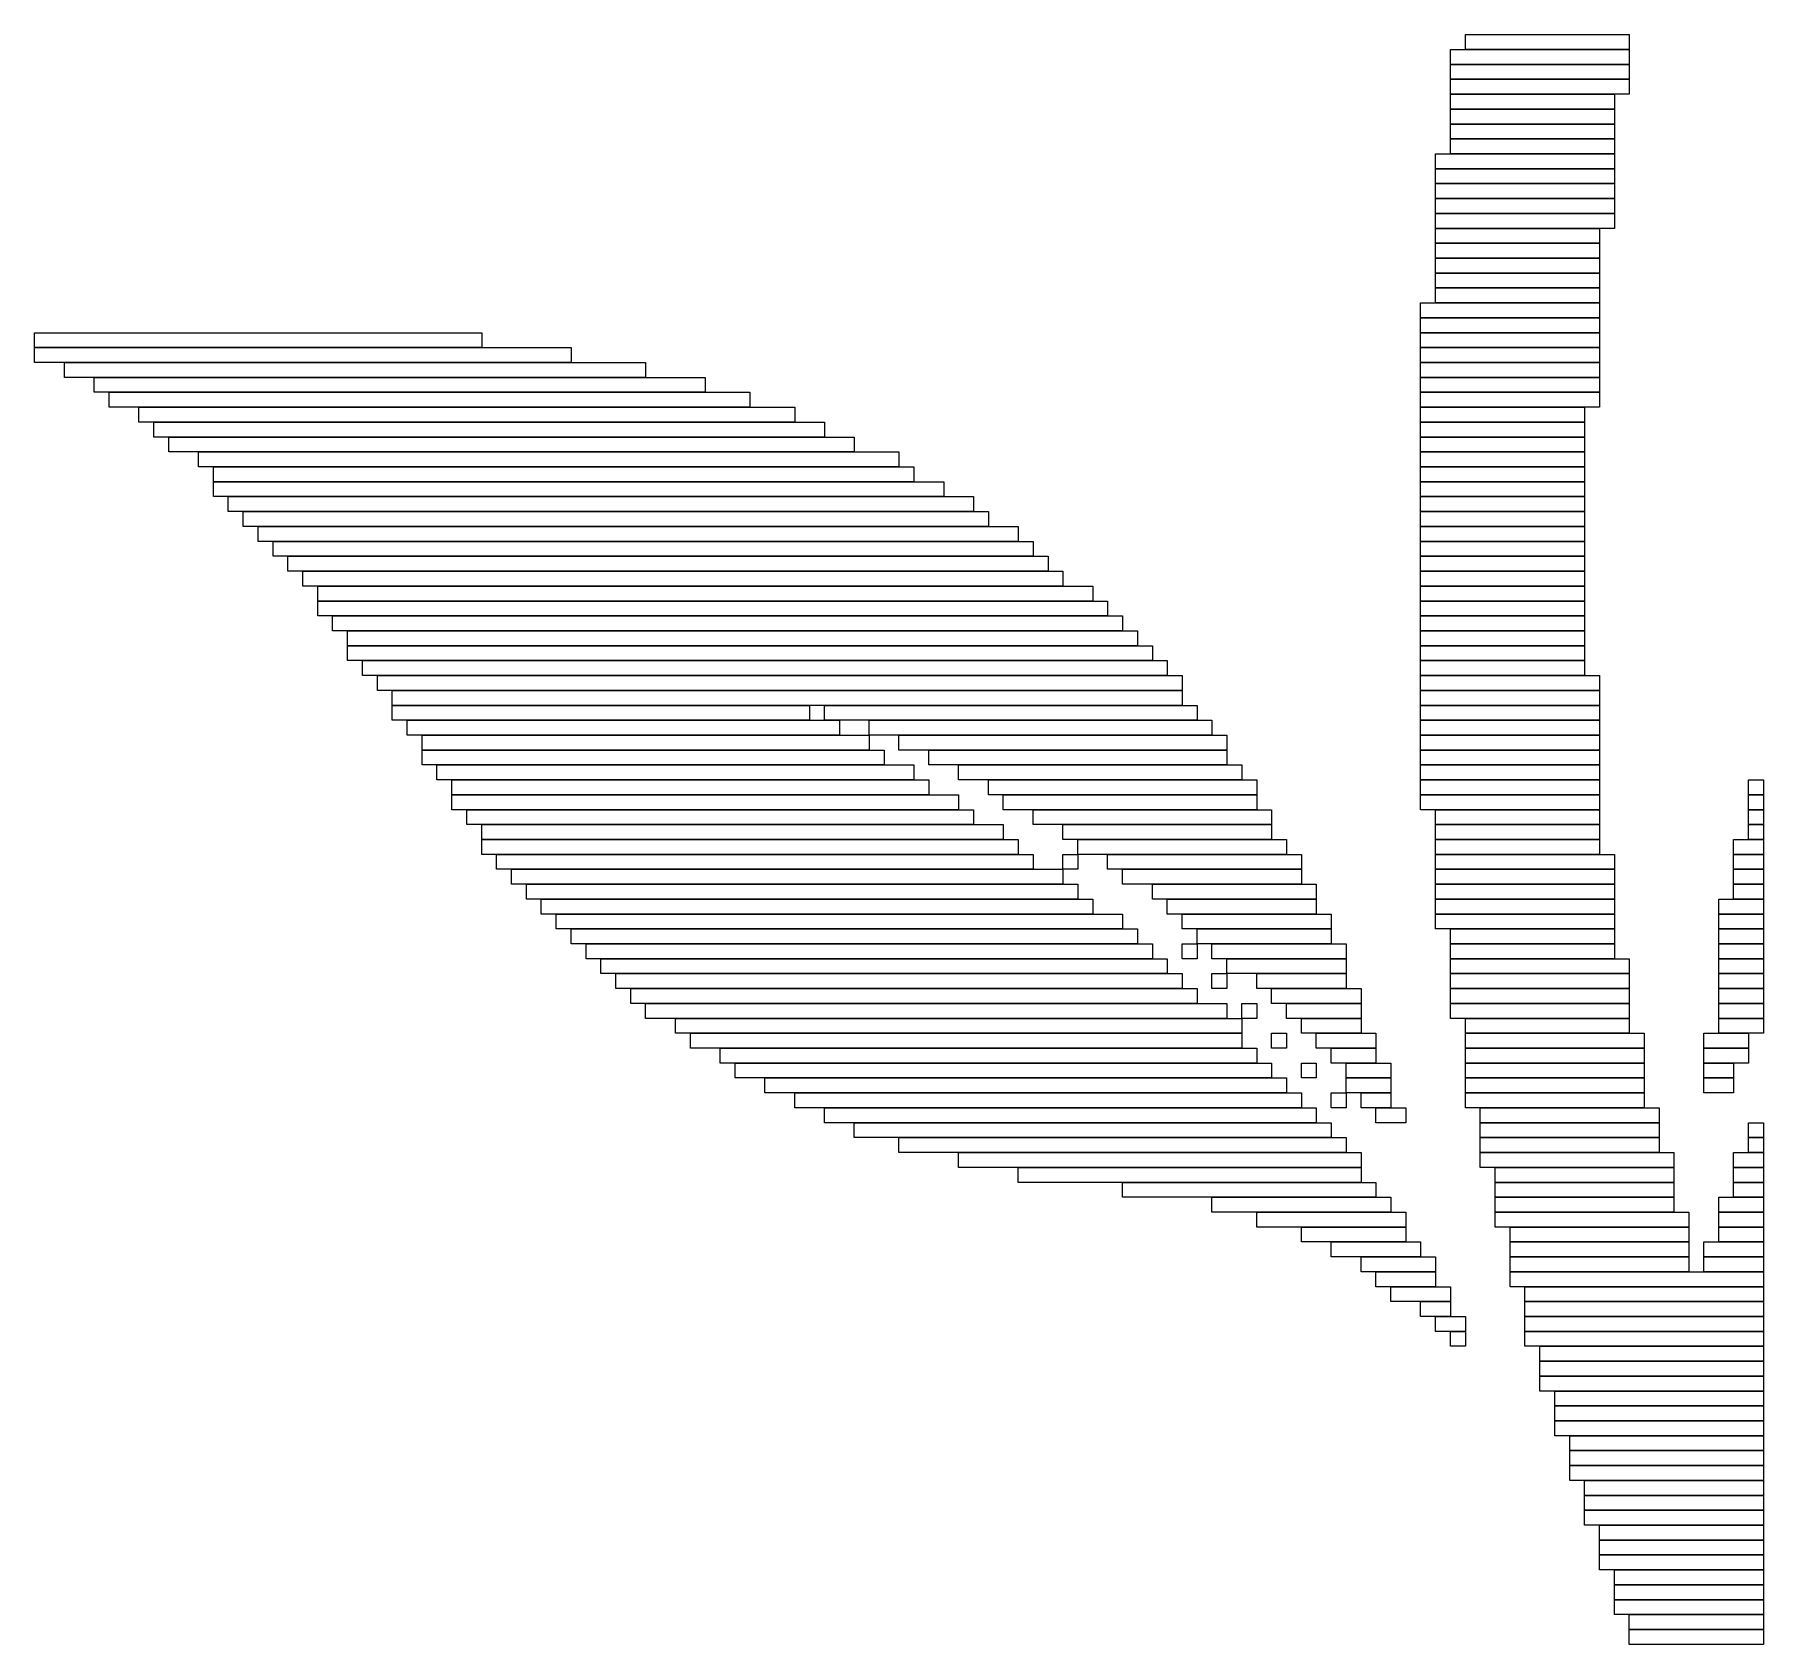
# Model space of a CAD drawing. Extents: x 464 to 580, y 458 to 566.
import ezdxf

# ---------------------------------------------------------------- set-up
doc = ezdxf.new("R2010")
doc.units = 0

msp = doc.modelspace()

# ---------------------------------------------------------------- linework, layer by layer
for p, q in [((559, 565), (571, 565)), ((559, 564), (559, 565)), ((560, 566), (571, 566)), ((560, 565), (560, 566)), ((571, 565), (560, 565)), ((571, 566), (571, 565)), ((571, 565), (571, 564)), ((571, 564), (559, 564)), ((559, 564), (571, 564)), ((559, 563), (559, 564)), ((571, 564), (571, 563)), ((571, 563), (559, 563)), ((559, 563), (571, 563)), ((559, 562), (559, 563)), ((571, 563), (571, 562)), ((571, 562), (559, 562)), ((559, 562), (570, 562)), ((559, 561), (559, 562)), ((570, 562), (570, 561)), ((570, 561), (559, 561)), ((559, 561), (570, 561)), ((559, 560), (559, 561)), ((570, 561), (570, 560)), ((570, 560), (559, 560)), ((559, 560), (570, 560)), ((559, 559), (559, 560)), ((570, 560), (570, 559)), ((558, 558), (570, 558)), ((558, 557), (558, 558)), ((570, 559), (559, 559)), ((559, 559), (570, 559)), ((559, 558), (559, 559)), ((570, 558), (559, 558)), ((570, 559), (570, 558)), ((570, 558), (570, 557)), ((570, 557), (558, 557)), ((558, 557), (570, 557)), ((558, 556), (558, 557)), ((570, 557), (570, 556)), ((570, 556), (558, 556)), ((558, 556), (570, 556)), ((558, 555), (558, 556)), ((570, 556), (570, 555)), ((570, 555), (558, 555)), ((558, 555), (570, 555)), ((558, 554), (558, 555)), ((570, 555), (570, 554)), ((570, 554), (558, 554)), ((558, 554), (570, 554)), ((558, 553), (558, 554)), ((570, 554), (570, 553)), ((570, 553), (558, 553)), ((558, 553), (569, 553)), ((558, 552), (558, 553)), ((569, 553), (569, 552)), ((569, 552), (558, 552)), ((558, 552), (569, 552)), ((558, 551), (558, 552)), ((569, 551), (558, 551)), ((558, 551), (569, 551)), ((558, 550), (558, 551)), ((569, 552), (569, 551)), ((569, 551), (569, 550)), ((569, 550), (558, 550)), ((558, 550), (569, 550)), ((558, 549), (558, 550)), ((569, 550), (569, 549)), ((569, 549), (558, 549)), ((558, 549), (569, 549)), ((558, 548), (558, 549)), ((569, 549), (569, 548)), ((557, 548), (569, 548)), ((557, 547), (557, 548)), ((569, 548), (558, 548)), ((569, 548), (569, 547)), ((569, 547), (557, 547)), ((557, 547), (569, 547)), ((557, 546), (557, 547)), ((569, 547), (569, 546)), ((464, 546), (494, 546)), ((464, 545), (464, 546)), ((494, 546), (494, 545)), ((569, 546), (557, 546)), ((557, 546), (569, 546)), ((557, 545), (557, 546)), ((569, 546), (569, 545)), ((494, 545), (464, 545)), ((464, 545), (500, 545)), ((464, 544), (464, 545)), ((500, 545), (500, 544)), ((569, 545), (557, 545)), ((557, 545), (569, 545)), ((557, 544), (557, 545)), ((569, 545), (569, 544)), ((500, 544), (464, 544)), ((466, 544), (505, 544)), ((466, 543), (466, 544)), ((505, 543), (466, 543)), ((468, 543), (509, 543)), ((468, 542), (468, 543)), ((505, 544), (505, 543)), ((509, 543), (509, 542)), ((569, 544), (557, 544)), ((557, 544), (569, 544)), ((557, 543), (557, 544)), ((569, 543), (557, 543)), ((557, 543), (569, 543)), ((557, 542), (557, 543)), ((569, 544), (569, 543)), ((569, 543), (569, 542)), ((509, 542), (468, 542)), ((469, 542), (512, 542)), ((469, 541), (469, 542)), ((512, 542), (512, 541)), ((569, 542), (557, 542)), ((557, 542), (569, 542)), ((557, 541), (557, 542)), ((569, 542), (569, 541)), ((512, 541), (469, 541)), ((471, 541), (515, 541)), ((471, 540), (471, 541)), ((515, 541), (515, 540)), ((569, 541), (557, 541)), ((557, 541), (568, 541)), ((557, 540), (557, 541)), ((568, 541), (568, 540)), ((515, 540), (471, 540)), ((472, 540), (517, 540)), ((472, 539), (472, 540)), ((517, 540), (517, 539)), ((568, 540), (557, 540)), ((557, 540), (568, 540)), ((557, 539), (557, 540)), ((568, 540), (568, 539)), ((517, 539), (472, 539)), ((473, 539), (519, 539)), ((473, 538), (473, 539)), ((519, 539), (519, 538)), ((568, 539), (557, 539)), ((557, 539), (568, 539)), ((557, 538), (557, 539)), ((568, 539), (568, 538)), ((519, 538), (473, 538)), ((475, 538), (522, 538)), ((475, 537), (475, 538)), ((522, 538), (522, 537)), ((568, 538), (557, 538)), ((557, 538), (568, 538)), ((557, 537), (557, 538)), ((568, 538), (568, 537)), ((522, 537), (475, 537)), ((476, 537), (523, 537)), ((476, 536), (476, 537)), ((523, 536), (476, 536)), ((476, 536), (525, 536)), ((476, 535), (476, 536)), ((523, 537), (523, 536)), ((525, 536), (525, 535)), ((568, 537), (557, 537)), ((557, 537), (568, 537)), ((557, 536), (557, 537)), ((568, 536), (557, 536)), ((557, 536), (568, 536)), ((557, 535), (557, 536)), ((568, 537), (568, 536)), ((568, 536), (568, 535)), ((525, 535), (476, 535)), ((477, 535), (527, 535)), ((477, 534), (477, 535)), ((527, 535), (527, 534)), ((568, 535), (557, 535)), ((557, 535), (568, 535)), ((557, 534), (557, 535)), ((568, 535), (568, 534)), ((527, 534), (477, 534)), ((478, 534), (528, 534)), ((478, 533), (478, 534)), ((528, 534), (528, 533)), ((568, 534), (557, 534)), ((557, 534), (568, 534)), ((557, 533), (557, 534)), ((568, 534), (568, 533)), ((528, 533), (478, 533)), ((479, 533), (530, 533)), ((479, 532), (479, 533)), ((530, 533), (530, 532)), ((568, 533), (557, 533)), ((557, 533), (568, 533)), ((557, 532), (557, 533)), ((568, 533), (568, 532)), ((530, 532), (479, 532)), ((480, 532), (531, 532)), ((480, 531), (480, 532)), ((531, 532), (531, 531)), ((568, 532), (557, 532)), ((557, 532), (568, 532)), ((557, 531), (557, 532)), ((568, 532), (568, 531)), ((531, 531), (480, 531)), ((481, 531), (532, 531)), ((481, 530), (481, 531)), ((532, 531), (532, 530)), ((568, 531), (557, 531)), ((557, 531), (568, 531)), ((557, 530), (557, 531)), ((568, 531), (568, 530)), ((532, 530), (481, 530)), ((482, 530), (533, 530)), ((482, 529), (482, 530)), ((533, 529), (482, 529)), ((483, 529), (535, 529)), ((483, 528), (483, 529)), ((533, 530), (533, 529)), ((535, 529), (535, 528)), ((568, 530), (557, 530)), ((557, 530), (568, 530)), ((557, 529), (557, 530)), ((568, 529), (557, 529)), ((557, 529), (568, 529)), ((557, 528), (557, 529)), ((568, 530), (568, 529)), ((568, 529), (568, 528)), ((535, 528), (483, 528)), ((483, 528), (536, 528)), ((483, 527), (483, 528)), ((536, 528), (536, 527)), ((568, 528), (557, 528)), ((557, 528), (568, 528)), ((557, 527), (557, 528)), ((568, 528), (568, 527)), ((536, 527), (483, 527)), ((484, 527), (537, 527)), ((484, 526), (484, 527)), ((537, 527), (537, 526)), ((568, 527), (557, 527)), ((557, 527), (568, 527)), ((557, 526), (557, 527)), ((568, 527), (568, 526)), ((537, 526), (484, 526)), ((485, 526), (538, 526)), ((485, 525), (485, 526)), ((538, 526), (538, 525)), ((568, 526), (557, 526)), ((557, 526), (568, 526)), ((557, 525), (557, 526)), ((568, 526), (568, 525)), ((538, 525), (485, 525)), ((485, 525), (539, 525)), ((485, 524), (485, 525)), ((539, 525), (539, 524)), ((568, 525), (557, 525)), ((557, 525), (568, 525)), ((557, 524), (557, 525)), ((568, 525), (568, 524)), ((539, 524), (485, 524)), ((486, 524), (540, 524)), ((486, 523), (486, 524)), ((540, 524), (540, 523)), ((568, 524), (557, 524)), ((557, 524), (568, 524)), ((557, 523), (557, 524)), ((568, 524), (568, 523)), ((540, 523), (486, 523)), ((487, 523), (541, 523)), ((487, 522), (487, 523)), ((541, 522), (487, 522)), ((488, 522), (541, 522)), ((488, 521), (488, 522)), ((541, 523), (541, 522)), ((541, 522), (541, 521)), ((568, 523), (557, 523)), ((557, 523), (569, 523)), ((557, 522), (557, 523)), ((569, 522), (557, 522)), ((557, 522), (569, 522)), ((557, 521), (557, 522)), ((569, 523), (569, 522)), ((569, 522), (569, 521)), ((541, 521), (488, 521)), ((488, 521), (516, 521)), ((488, 520), (488, 521)), ((516, 521), (516, 520)), ((517, 521), (542, 521)), ((517, 520), (517, 521)), ((542, 521), (542, 520)), ((569, 521), (557, 521)), ((557, 521), (569, 521)), ((557, 520), (557, 521)), ((569, 521), (569, 520)), ((516, 520), (488, 520)), ((489, 520), (518, 520)), ((489, 519), (489, 520)), ((542, 520), (517, 520)), ((518, 520), (518, 519)), ((520, 520), (543, 520)), ((520, 519), (520, 520)), ((543, 520), (543, 519)), ((569, 520), (557, 520)), ((557, 520), (569, 520)), ((557, 519), (557, 520)), ((569, 520), (569, 519)), ((518, 519), (489, 519)), ((490, 519), (520, 519)), ((490, 518), (490, 519)), ((543, 519), (520, 519)), ((520, 519), (520, 518)), ((522, 519), (544, 519)), ((522, 518), (522, 519)), ((544, 519), (544, 518)), ((569, 519), (557, 519)), ((557, 519), (569, 519)), ((557, 518), (557, 519)), ((569, 519), (569, 518)), ((520, 518), (490, 518)), ((490, 518), (521, 518)), ((490, 517), (490, 518)), ((521, 518), (521, 517)), ((544, 518), (522, 518)), ((524, 518), (544, 518)), ((524, 517), (524, 518)), ((544, 518), (544, 517)), ((569, 518), (557, 518)), ((557, 518), (569, 518)), ((557, 517), (557, 518)), ((569, 518), (569, 517)), ((521, 517), (490, 517)), ((491, 517), (523, 517)), ((491, 516), (491, 517)), ((523, 517), (523, 516)), ((544, 517), (524, 517)), ((526, 517), (545, 517)), ((526, 516), (526, 517)), ((545, 517), (545, 516)), ((569, 517), (557, 517)), ((557, 517), (569, 517)), ((557, 516), (557, 517)), ((569, 517), (569, 516)), ((523, 516), (491, 516)), ((492, 516), (524, 516)), ((492, 515), (492, 516)), ((524, 516), (524, 515)), ((545, 516), (526, 516)), ((528, 516), (546, 516)), ((528, 515), (528, 516)), ((546, 516), (546, 515)), ((569, 516), (557, 516)), ((557, 516), (569, 516)), ((557, 515), (557, 516)), ((569, 516), (569, 515)), ((579, 516), (580, 516)), ((579, 515), (579, 516)), ((580, 516), (580, 515)), ((524, 515), (492, 515)), ((492, 515), (526, 515)), ((492, 514), (492, 515)), ((526, 514), (492, 514)), ((493, 514), (527, 514)), ((493, 513), (493, 514)), ((526, 515), (526, 514)), ((527, 514), (527, 513)), ((546, 515), (528, 515)), ((529, 515), (546, 515)), ((529, 514), (529, 515)), ((546, 514), (529, 514)), ((531, 514), (547, 514)), ((531, 513), (531, 514)), ((546, 515), (546, 514)), ((547, 514), (547, 513)), ((569, 515), (557, 515)), ((557, 515), (569, 515)), ((557, 514), (557, 515)), ((569, 514), (557, 514)), ((558, 514), (569, 514)), ((558, 513), (558, 514)), ((569, 515), (569, 514)), ((569, 514), (569, 513)), ((580, 515), (579, 515)), ((579, 515), (580, 515)), ((579, 514), (579, 515)), ((580, 514), (579, 514)), ((579, 514), (580, 514)), ((579, 513), (579, 514)), ((580, 515), (580, 514)), ((580, 514), (580, 513)), ((527, 513), (493, 513)), ((494, 513), (529, 513)), ((494, 512), (494, 513)), ((529, 513), (529, 512)), ((547, 513), (531, 513)), ((533, 513), (547, 513)), ((533, 512), (533, 513)), ((547, 513), (547, 512)), ((569, 513), (558, 513)), ((558, 513), (569, 513)), ((558, 512), (558, 513)), ((569, 513), (569, 512)), ((580, 513), (579, 513)), ((579, 513), (580, 513)), ((579, 512), (579, 513)), ((580, 513), (580, 512)), ((529, 512), (494, 512)), ((494, 512), (530, 512)), ((494, 511), (494, 512)), ((530, 512), (530, 511)), ((547, 512), (533, 512)), ((534, 512), (548, 512)), ((534, 511), (534, 512)), ((548, 512), (548, 511)), ((569, 512), (558, 512)), ((558, 512), (569, 512)), ((558, 511), (558, 512)), ((569, 512), (569, 511)), ((578, 512), (580, 512)), ((578, 511), (578, 512)), ((580, 512), (579, 512)), ((580, 512), (580, 511)), ((530, 511), (494, 511)), ((495, 511), (531, 511)), ((495, 510), (495, 511)), ((531, 511), (531, 510)), ((533, 511), (534, 511)), ((533, 510), (533, 511)), ((548, 511), (534, 511)), ((534, 511), (534, 510)), ((536, 511), (549, 511)), ((536, 510), (536, 511)), ((549, 511), (549, 510)), ((569, 511), (558, 511)), ((558, 511), (570, 511)), ((558, 510), (558, 511)), ((570, 511), (570, 510)), ((580, 511), (578, 511)), ((578, 511), (580, 511)), ((578, 510), (578, 511)), ((580, 511), (580, 510)), ((531, 510), (495, 510)), ((496, 510), (533, 510)), ((496, 509), (496, 510)), ((534, 510), (533, 510)), ((533, 510), (533, 509)), ((549, 510), (536, 510)), ((537, 510), (549, 510)), ((537, 509), (537, 510)), ((549, 510), (549, 509)), ((570, 510), (558, 510)), ((558, 510), (570, 510)), ((558, 509), (558, 510)), ((570, 510), (570, 509)), ((580, 510), (578, 510)), ((578, 510), (580, 510)), ((578, 509), (578, 510)), ((580, 510), (580, 509)), ((533, 509), (496, 509)), ((497, 509), (534, 509)), ((497, 508), (497, 509)), ((534, 509), (534, 508)), ((549, 509), (537, 509)), ((539, 509), (550, 509)), ((539, 508), (539, 509)), ((550, 509), (550, 508)), ((570, 509), (558, 509)), ((558, 509), (570, 509)), ((558, 508), (558, 509)), ((570, 509), (570, 508)), ((580, 509), (578, 509)), ((578, 509), (580, 509)), ((578, 508), (578, 509)), ((580, 509), (580, 508)), ((534, 508), (497, 508)), ((498, 508), (535, 508)), ((498, 507), (498, 508)), ((535, 507), (498, 507)), ((499, 507), (537, 507)), ((499, 506), (499, 507)), ((535, 508), (535, 507)), ((537, 507), (537, 506)), ((550, 508), (539, 508)), ((540, 508), (550, 508)), ((540, 507), (540, 508)), ((550, 507), (540, 507)), ((541, 507), (551, 507)), ((541, 506), (541, 507)), ((550, 508), (550, 507)), ((551, 507), (551, 506)), ((570, 508), (558, 508)), ((558, 508), (570, 508)), ((558, 507), (558, 508)), ((570, 507), (558, 507)), ((558, 507), (570, 507)), ((558, 506), (558, 507)), ((570, 508), (570, 507)), ((570, 507), (570, 506)), ((577, 508), (580, 508)), ((577, 507), (577, 508)), ((580, 507), (577, 507)), ((577, 507), (580, 507)), ((577, 506), (577, 507)), ((580, 508), (578, 508)), ((580, 508), (580, 507)), ((580, 507), (580, 506)), ((537, 506), (499, 506)), ((500, 506), (538, 506)), ((500, 505), (500, 506)), ((538, 506), (538, 505)), ((551, 506), (541, 506)), ((542, 506), (551, 506)), ((542, 505), (542, 506)), ((551, 506), (551, 505)), ((570, 506), (558, 506)), ((559, 506), (570, 506)), ((559, 505), (559, 506)), ((570, 506), (570, 505)), ((580, 506), (577, 506)), ((577, 506), (580, 506)), ((577, 505), (577, 506)), ((580, 506), (580, 505)), ((538, 505), (500, 505)), ((501, 505), (539, 505)), ((501, 504), (501, 505)), ((539, 505), (539, 504)), ((541, 505), (542, 505)), ((541, 504), (541, 505)), ((551, 505), (542, 505)), ((542, 505), (542, 504)), ((543, 505), (552, 505)), ((543, 504), (543, 505)), ((552, 505), (552, 504)), ((570, 505), (559, 505)), ((559, 505), (570, 505)), ((559, 504), (559, 505)), ((570, 505), (570, 504)), ((580, 505), (577, 505)), ((577, 505), (580, 505)), ((577, 504), (577, 505)), ((580, 505), (580, 504)), ((539, 504), (501, 504)), ((502, 504), (540, 504)), ((502, 503), (502, 504)), ((540, 504), (540, 503)), ((542, 504), (541, 504)), ((552, 504), (543, 504)), ((544, 504), (552, 504)), ((544, 503), (544, 504)), ((552, 504), (552, 503)), ((570, 504), (559, 504)), ((559, 504), (571, 504)), ((559, 503), (559, 504)), ((571, 504), (571, 503)), ((580, 504), (577, 504)), ((577, 504), (580, 504)), ((577, 503), (577, 504)), ((580, 504), (580, 503)), ((540, 503), (502, 503)), ((503, 503), (541, 503)), ((503, 502), (503, 503)), ((541, 503), (541, 502)), ((543, 503), (544, 503)), ((543, 502), (543, 503)), ((552, 503), (544, 503)), ((544, 503), (544, 502)), ((546, 503), (552, 503)), ((546, 502), (546, 503)), ((552, 503), (552, 502)), ((571, 503), (559, 503)), ((559, 503), (571, 503)), ((559, 502), (559, 503)), ((571, 503), (571, 502)), ((580, 503), (577, 503)), ((577, 503), (580, 503)), ((577, 502), (577, 503)), ((580, 503), (580, 502)), ((541, 502), (503, 502)), ((504, 502), (542, 502)), ((504, 501), (504, 502)), ((542, 502), (542, 501)), ((544, 502), (543, 502)), ((552, 502), (546, 502)), ((547, 502), (553, 502)), ((547, 501), (547, 502)), ((553, 502), (553, 501)), ((571, 502), (559, 502)), ((559, 502), (571, 502)), ((559, 501), (559, 502)), ((571, 502), (571, 501)), ((580, 502), (577, 502)), ((577, 502), (580, 502)), ((577, 501), (577, 502)), ((580, 502), (580, 501)), ((542, 501), (504, 501)), ((505, 501), (544, 501)), ((505, 500), (505, 501)), ((544, 500), (505, 500)), ((507, 500), (545, 500)), ((507, 499), (507, 500)), ((544, 501), (544, 500)), ((545, 501), (546, 501)), ((545, 500), (545, 501)), ((546, 500), (545, 500)), ((545, 500), (545, 499)), ((546, 501), (546, 500)), ((553, 501), (547, 501)), ((548, 501), (553, 501)), ((548, 500), (548, 501)), ((553, 500), (548, 500)), ((549, 500), (553, 500)), ((549, 499), (549, 500)), ((553, 501), (553, 500)), ((553, 500), (553, 499)), ((571, 501), (559, 501)), ((559, 501), (571, 501)), ((559, 500), (559, 501)), ((571, 500), (559, 500)), ((560, 500), (571, 500)), ((560, 499), (560, 500)), ((571, 501), (571, 500)), ((571, 500), (571, 499)), ((580, 501), (577, 501)), ((577, 501), (580, 501)), ((577, 500), (577, 501)), ((580, 500), (577, 500)), ((577, 500), (580, 500)), ((577, 499), (577, 500)), ((580, 501), (580, 500)), ((580, 500), (580, 499)), ((545, 499), (507, 499)), ((508, 499), (545, 499)), ((508, 498), (508, 499)), ((545, 499), (545, 498)), ((547, 499), (548, 499)), ((547, 498), (547, 499)), ((548, 499), (548, 498)), ((553, 499), (549, 499)), ((550, 499), (554, 499)), ((550, 498), (550, 499)), ((554, 499), (554, 498)), ((571, 499), (560, 499)), ((560, 499), (572, 499)), ((560, 498), (560, 499)), ((572, 499), (572, 498)), ((576, 499), (579, 499)), ((576, 498), (576, 499)), ((580, 499), (577, 499)), ((579, 499), (579, 498)), ((545, 498), (508, 498)), ((510, 498), (546, 498)), ((510, 497), (510, 498)), ((546, 498), (546, 497)), ((548, 498), (547, 498)), ((554, 498), (550, 498)), ((551, 498), (554, 498)), ((551, 497), (551, 498)), ((554, 498), (554, 497)), ((572, 498), (560, 498)), ((560, 498), (572, 498)), ((560, 497), (560, 498)), ((572, 498), (572, 497)), ((579, 498), (576, 498)), ((576, 498), (579, 498)), ((576, 497), (576, 498)), ((579, 498), (579, 497)), ((546, 497), (510, 497)), ((511, 497), (547, 497)), ((511, 496), (511, 497)), ((547, 497), (547, 496)), ((549, 497), (550, 497)), ((549, 496), (549, 497)), ((550, 497), (550, 496)), ((554, 497), (551, 497)), ((552, 497), (555, 497)), ((552, 496), (552, 497)), ((555, 497), (555, 496)), ((572, 497), (560, 497)), ((560, 497), (572, 497)), ((560, 496), (560, 497)), ((572, 497), (572, 496)), ((579, 497), (576, 497)), ((576, 497), (578, 497)), ((576, 496), (576, 497)), ((578, 497), (578, 496)), ((547, 496), (511, 496)), ((513, 496), (548, 496)), ((513, 495), (513, 496)), ((548, 496), (548, 495)), ((550, 496), (549, 496)), ((555, 496), (552, 496)), ((552, 496), (555, 496)), ((552, 495), (552, 496)), ((555, 496), (555, 495)), ((572, 496), (560, 496)), ((560, 496), (572, 496)), ((560, 495), (560, 496)), ((572, 496), (572, 495)), ((578, 496), (576, 496)), ((576, 496), (578, 496)), ((576, 495), (576, 496)), ((578, 496), (578, 495)), ((548, 495), (513, 495)), ((515, 495), (549, 495)), ((515, 494), (515, 495)), ((549, 495), (549, 494)), ((551, 495), (552, 495)), ((551, 494), (551, 495)), ((555, 495), (552, 495)), ((552, 495), (552, 494)), ((553, 495), (555, 495)), ((553, 494), (553, 495)), ((555, 495), (555, 494)), ((572, 495), (560, 495)), ((560, 495), (572, 495)), ((560, 494), (560, 495)), ((572, 495), (572, 494)), ((578, 495), (576, 495)), ((549, 494), (515, 494)), ((517, 494), (550, 494)), ((517, 493), (517, 494)), ((550, 493), (517, 493)), ((519, 493), (551, 493)), ((519, 492), (519, 493)), ((550, 494), (550, 493)), ((552, 494), (551, 494)), ((551, 493), (551, 492)), ((555, 494), (553, 494)), ((554, 494), (556, 494)), ((554, 493), (554, 494)), ((556, 493), (554, 493)), ((556, 494), (556, 493)), ((572, 494), (560, 494)), ((561, 494), (573, 494)), ((561, 493), (561, 494)), ((573, 493), (561, 493)), ((561, 493), (573, 493)), ((561, 492), (561, 493)), ((573, 494), (573, 493)), ((573, 493), (573, 492)), ((579, 493), (580, 493)), ((579, 492), (579, 493)), ((580, 493), (580, 492)), ((551, 492), (519, 492)), ((522, 492), (552, 492)), ((522, 491), (522, 492)), ((552, 492), (552, 491)), ((573, 492), (561, 492)), ((561, 492), (573, 492)), ((561, 491), (561, 492)), ((573, 492), (573, 491)), ((580, 492), (579, 492)), ((579, 492), (580, 492)), ((579, 491), (579, 492)), ((580, 492), (580, 491)), ((552, 491), (522, 491)), ((526, 491), (553, 491)), ((526, 490), (526, 491)), ((553, 491), (553, 490)), ((573, 491), (561, 491)), ((561, 491), (574, 491)), ((561, 490), (561, 491)), ((574, 491), (574, 490)), ((578, 491), (580, 491)), ((578, 490), (578, 491)), ((580, 491), (579, 491)), ((580, 491), (580, 490)), ((553, 490), (526, 490)), ((530, 490), (553, 490)), ((530, 489), (530, 490)), ((553, 490), (553, 489)), ((574, 490), (561, 490)), ((562, 490), (574, 490)), ((562, 489), (562, 490)), ((574, 490), (574, 489)), ((580, 490), (578, 490)), ((578, 490), (580, 490)), ((578, 489), (578, 490)), ((580, 490), (580, 489)), ((553, 489), (530, 489)), ((537, 489), (554, 489)), ((537, 488), (537, 489)), ((554, 489), (554, 488)), ((574, 489), (562, 489)), ((562, 489), (574, 489)), ((562, 488), (562, 489)), ((574, 489), (574, 488)), ((580, 489), (578, 489)), ((578, 489), (580, 489)), ((578, 488), (578, 489)), ((580, 489), (580, 488)), ((554, 488), (537, 488)), ((543, 488), (555, 488)), ((543, 487), (543, 488)), ((555, 488), (555, 487)), ((574, 488), (562, 488)), ((562, 488), (574, 488)), ((562, 487), (562, 488)), ((574, 488), (574, 487)), ((577, 488), (580, 488)), ((577, 487), (577, 488)), ((580, 488), (578, 488)), ((580, 488), (580, 487)), ((555, 487), (543, 487)), ((546, 487), (556, 487)), ((546, 486), (546, 487)), ((556, 487), (556, 486)), ((574, 487), (562, 487)), ((562, 487), (575, 487)), ((562, 486), (562, 487)), ((575, 487), (575, 486)), ((580, 487), (577, 487)), ((577, 487), (580, 487)), ((577, 486), (577, 487)), ((580, 487), (580, 486)), ((556, 486), (546, 486)), ((549, 486), (556, 486)), ((549, 485), (549, 486)), ((556, 485), (549, 485)), ((551, 485), (557, 485)), ((551, 484), (551, 485)), ((556, 486), (556, 485)), ((557, 485), (557, 484)), ((575, 486), (562, 486)), ((563, 486), (575, 486)), ((563, 485), (563, 486)), ((575, 485), (563, 485)), ((563, 485), (575, 485)), ((563, 484), (563, 485)), ((575, 486), (575, 485)), ((575, 485), (575, 484)), ((576, 485), (580, 485)), ((576, 484), (576, 485)), ((580, 486), (577, 486)), ((577, 486), (580, 486)), ((577, 485), (577, 486)), ((580, 485), (577, 485)), ((580, 486), (580, 485)), ((580, 485), (580, 484)), ((557, 484), (551, 484)), ((553, 484), (558, 484)), ((553, 483), (553, 484)), ((558, 484), (558, 483)), ((575, 484), (563, 484)), ((563, 484), (575, 484)), ((563, 483), (563, 484)), ((575, 484), (575, 483)), ((580, 484), (576, 484)), ((576, 484), (580, 484)), ((576, 483), (576, 484)), ((580, 484), (580, 483)), ((558, 483), (553, 483)), ((554, 483), (558, 483)), ((554, 482), (554, 483)), ((558, 483), (558, 482)), ((575, 483), (563, 483)), ((563, 483), (580, 483)), ((563, 482), (563, 483)), ((580, 483), (576, 483)), ((580, 483), (580, 482)), ((558, 482), (554, 482)), ((555, 482), (559, 482)), ((555, 481), (555, 482)), ((559, 482), (559, 481)), ((580, 482), (563, 482)), ((564, 482), (580, 482)), ((564, 481), (564, 482)), ((580, 482), (580, 481)), ((559, 481), (555, 481)), ((557, 481), (559, 481)), ((557, 480), (557, 481)), ((559, 481), (559, 480)), ((580, 481), (564, 481)), ((564, 481), (580, 481)), ((564, 480), (564, 481)), ((580, 481), (580, 480)), ((559, 480), (557, 480)), ((558, 480), (560, 480)), ((558, 479), (558, 480)), ((560, 480), (560, 479)), ((580, 480), (564, 480)), ((564, 480), (580, 480)), ((564, 479), (564, 480)), ((580, 480), (580, 479)), ((560, 479), (558, 479)), ((559, 479), (560, 479)), ((559, 478), (559, 479)), ((560, 478), (559, 478)), ((560, 479), (560, 478)), ((580, 479), (564, 479)), ((564, 479), (580, 479)), ((564, 478), (564, 479)), ((580, 478), (564, 478)), ((565, 478), (580, 478)), ((565, 477), (565, 478)), ((580, 479), (580, 478)), ((580, 478), (580, 477)), ((580, 477), (565, 477)), ((565, 477), (580, 477)), ((565, 476), (565, 477)), ((580, 477), (580, 476)), ((580, 476), (565, 476)), ((565, 476), (580, 476)), ((565, 475), (565, 476)), ((580, 476), (580, 475)), ((580, 475), (565, 475)), ((566, 475), (580, 475)), ((566, 474), (566, 475)), ((580, 475), (580, 474)), ((580, 474), (566, 474)), ((566, 474), (580, 474)), ((566, 473), (566, 474)), ((580, 474), (580, 473)), ((580, 473), (566, 473)), ((566, 473), (580, 473)), ((566, 472), (566, 473)), ((580, 473), (580, 472)), ((580, 472), (566, 472)), ((567, 472), (580, 472)), ((567, 471), (567, 472)), ((580, 471), (567, 471)), ((567, 471), (580, 471)), ((567, 470), (567, 471)), ((580, 472), (580, 471)), ((580, 471), (580, 470)), ((580, 470), (567, 470)), ((567, 470), (580, 470)), ((567, 469), (567, 470)), ((580, 470), (580, 469)), ((580, 469), (567, 469)), ((568, 469), (580, 469)), ((568, 468), (568, 469)), ((580, 469), (580, 468)), ((580, 468), (568, 468)), ((568, 468), (580, 468)), ((568, 467), (568, 468)), ((580, 468), (580, 467)), ((580, 467), (568, 467)), ((568, 467), (580, 467)), ((568, 466), (568, 467)), ((580, 467), (580, 466)), ((580, 466), (568, 466)), ((569, 466), (580, 466)), ((569, 465), (569, 466)), ((580, 466), (580, 465)), ((580, 465), (569, 465)), ((569, 465), (580, 465)), ((569, 464), (569, 465)), ((580, 464), (569, 464)), ((569, 464), (580, 464)), ((569, 463), (569, 464)), ((580, 465), (580, 464)), ((580, 464), (580, 463)), ((580, 463), (569, 463)), ((570, 463), (580, 463)), ((570, 462), (570, 463)), ((580, 463), (580, 462)), ((580, 462), (570, 462)), ((570, 462), (580, 462)), ((570, 461), (570, 462)), ((580, 462), (580, 461)), ((580, 461), (570, 461)), ((570, 461), (580, 461)), ((570, 460), (570, 461)), ((580, 461), (580, 460)), ((580, 460), (570, 460)), ((571, 460), (580, 460)), ((571, 459), (571, 460)), ((580, 460), (580, 459)), ((580, 459), (571, 459)), ((571, 459), (580, 459)), ((571, 458), (571, 459)), ((580, 459), (580, 458)), ((580, 458), (571, 458))]:
    msp.add_line(p, q)

doc.saveas('drawing.dxf')
